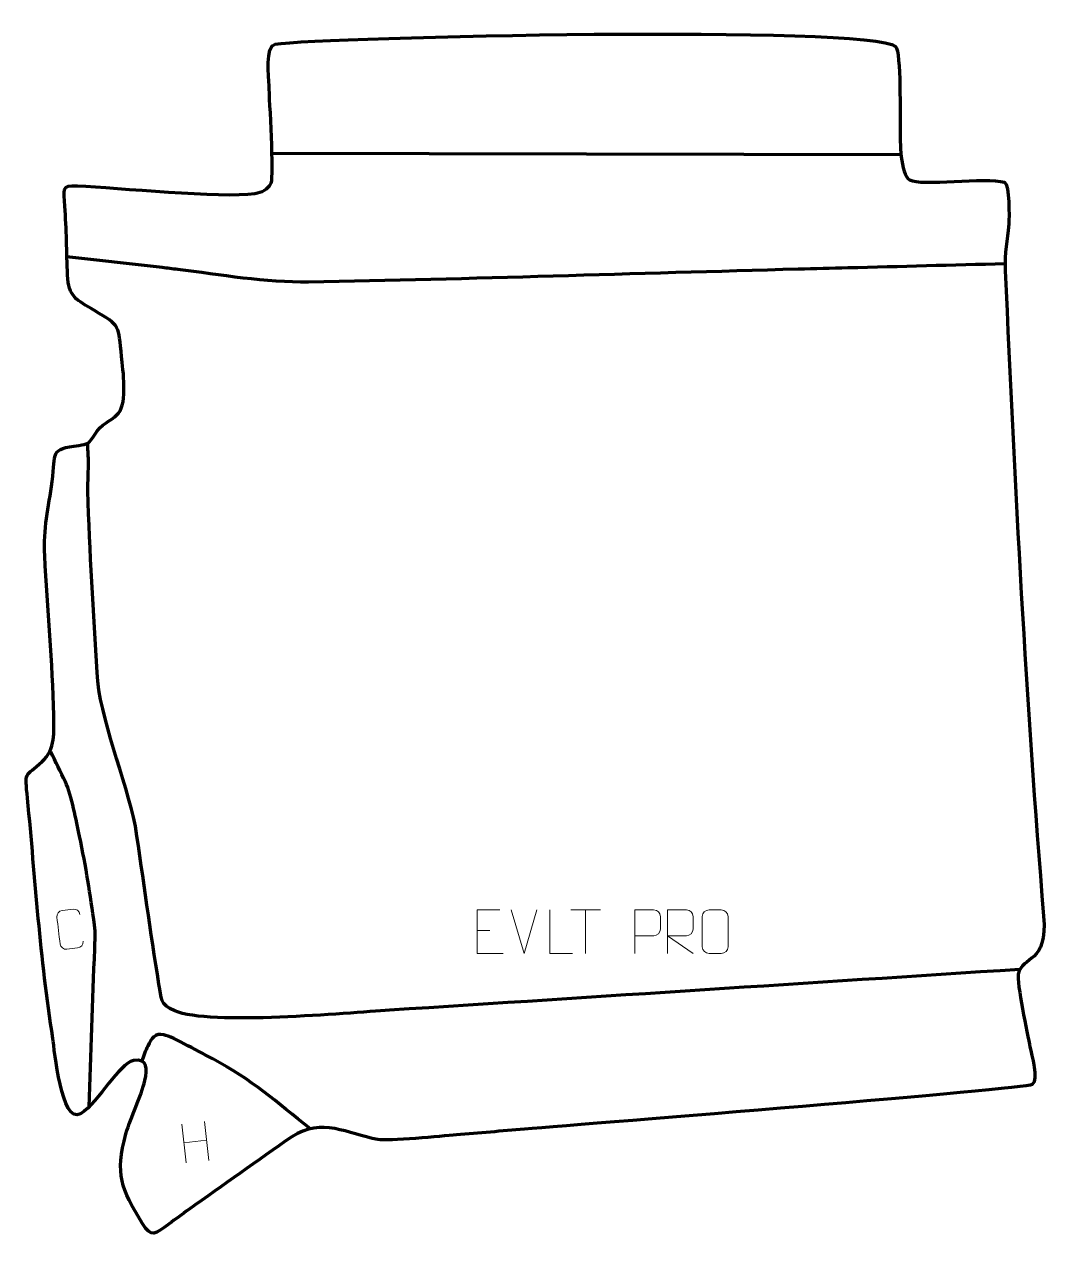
# Model space of a CAD drawing. Header units: millimetres. Extents: x -585 to 1, y 97 to 793.
import ezdxf

# ---------------------------------------------------------------- set-up
doc = ezdxf.new("R2010")
doc.units = ezdxf.units.MM
doc.header["$MEASUREMENT"] = 0
doc.layers.add('layer 1', color=7, linetype='Continuous')
doc.layers.add('layer 2', color=7, linetype='Continuous')

msp = doc.modelspace()

# ---------------------------------------------------------------- linework, layer by layer
at = {"layer": 'layer 1', "color": 142, "lineweight": 158}
msp.add_open_spline([(-82.5438, 717.6883), (-82.5438, 717.6883), (-443.0456, 718.4359), (-443.0456, 718.4359)], degree=3, dxfattribs=at)
for points, knots in [([(-22.9782, 655.2663), (-52.9868, 654.4859), (-82.9954, 653.7056), (-113.0041, 652.9251), (-113.0041, 652.9251), (-122.5067, 652.678), (-132.0095, 652.4309), (-141.5122, 652.1838), (-141.5122, 652.1838), (-234.9657, 649.7469), (-328.6661, 646.4501), (-422.1051, 644.8383), (-422.1051, 644.8383), (-446.3033, 644.4209), (-472.7344, 649.0723), (-496.9983, 652.0363), (-496.9983, 652.0363), (-499.9935, 652.4021), (-502.9887, 652.768), (-505.9839, 653.1339), (-505.9839, 653.1339), (-505.9839, 653.1339), (-507.4815, 653.3168), (-507.4815, 653.3168), (-507.4815, 653.3168), (-507.4815, 653.3168), (-560.4859, 659.3395), (-560.4859, 659.3395)], [0, 0, 0, 0, 0.125, 0.125, 0.125, 0.125, 0.25, 0.25, 0.25, 0.25, 0.375, 0.375, 0.375, 0.375, 0.5, 0.5, 0.5, 0.5, 0.625, 0.625, 0.625, 0.625, 0.75, 0.75, 0.75, 0.75, 1, 1, 1, 1]), ([(-14.4492, 250.9996), (-134.8571, 243.2691), (-255.2688, 235.3235), (-375.6753, 227.6495), (-375.6753, 227.6495), (-399.6335, 226.1225), (-478.4382, 218.7143), (-498.7157, 227.2147), (-498.7157, 227.2147), (-507.1733, 230.7597), (-506.4113, 234.564), (-507.7615, 242.5823), (-507.7615, 242.5823), (-512.7383, 272.7416), (-516.6361, 302.9087), (-521.2535, 333.0833), (-521.2535, 333.0833), (-526.7215, 360.1173), (-541.9262, 395.3862), (-543.2431, 421.0946), (-543.2431, 421.0946), (-545.0385, 455.4647), (-547.6785, 490.6717), (-548.4912, 524.9761), (-548.4912, 524.9761), (-548.6338, 530.9946), (-548.0316, 536.5594), (-548.2051, 542.8312), (-548.2051, 542.8312), (-548.2943, 546.0558), (-548.4535, 549.2847), (-548.6665, 552.5038)], [0, 0, 0, 0, 0.11111111, 0.11111111, 0.11111111, 0.11111111, 0.22222222, 0.22222222, 0.22222222, 0.22222222, 0.33333333, 0.33333333, 0.33333333, 0.33333333, 0.44444444, 0.44444444, 0.44444444, 0.44444444, 0.55555556, 0.55555556, 0.55555556, 0.55555556, 0.66666667, 0.66666667, 0.66666667, 0.66666667, 0.77777778, 0.77777778, 0.77777778, 0.77777778, 1, 1, 1, 1]), ([(-547.8092, 172.3775), (-546.7414, 202.5279), (-545.6735, 232.6784), (-544.6055, 262.8289), (-544.6055, 262.8289), (-544.4386, 267.5453), (-543.9995, 271.7287), (-544.6715, 276.3991), (-544.6715, 276.3991), (-547.2143, 294.1599), (-549.494, 309.7188), (-553.2986, 327.3414), (-553.2986, 327.3414), (-555.2209, 336.2454), (-557.6534, 350.5025), (-561.3917, 358.4491), (-561.3917, 358.4491), (-564.1133, 364.2344), (-566.9917, 369.992), (-569.7816, 375.7505)], [0, 0, 0, 0, 0.16666667, 0.16666667, 0.16666667, 0.16666667, 0.33333333, 0.33333333, 0.33333333, 0.33333333, 0.5, 0.5, 0.5, 0.5, 0.66666667, 0.66666667, 0.66666667, 0.66666667, 1, 1, 1, 1]), ([(-421.0064, 159.6802), (-440.638, 175.1367), (-454.2856, 187.8846), (-476.947, 199.7223), (-476.947, 199.7223), (-482.4547, 202.5995), (-500.1845, 212.5011), (-504.8918, 213.524), (-504.8918, 213.524), (-510.2011, 214.6778), (-511.9976, 211.5682), (-514.196, 207.0667), (-514.196, 207.0667), (-515.5373, 204.3201), (-516.5921, 201.3325), (-517.6205, 198.4522)], [0, 0, 0, 0, 0.2, 0.2, 0.2, 0.2, 0.4, 0.4, 0.4, 0.4, 0.6, 0.6, 0.6, 0.6, 1, 1, 1, 1])]:
    msp.add_open_spline(points, degree=3, knots=knots, dxfattribs=at)
at = {"layer": 'layer 1', "color": 250, "lineweight": 9}
for points, knots in [([(-551.2282, 267.1201), (-551.1109, 265.0387), (-552.4492, 263.548), (-554.3587, 263.3151), (-554.3587, 263.3151), (-556.4333, 263.073), (-558.5078, 262.8306), (-560.5819, 262.5878), (-560.5819, 262.5878), (-562.2835, 262.294), (-564.2338, 263.7654), (-564.4336, 265.5612), (-564.4336, 265.5612), (-565.0331, 270.6944), (-565.633, 275.8272), (-566.2332, 280.9597), (-566.2332, 280.9597), (-566.4517, 282.8622), (-565.0765, 284.5733), (-563.1603, 284.7851), (-563.1603, 284.7851), (-561.0913, 285.0269), (-559.022, 285.2687), (-556.9526, 285.5106), (-556.9526, 285.5106), (-555.2246, 285.7445), (-553.2979, 284.6247), (-553.0208, 282.4589)], [0, 0, 0, 0, 0.125, 0.125, 0.125, 0.125, 0.25, 0.25, 0.25, 0.25, 0.375, 0.375, 0.375, 0.375, 0.5, 0.5, 0.5, 0.5, 0.625, 0.625, 0.625, 0.625, 0.75, 0.75, 0.75, 0.75, 1, 1, 1, 1]), ([(-312.521, 285.1217), (-312.521, 285.1217), (-325.3949, 285.1217), (-325.3949, 285.1217), (-325.3949, 285.1217), (-325.3949, 285.1217), (-325.3949, 260.1681), (-325.3949, 260.1681), (-325.3949, 260.1681), (-325.3949, 260.1681), (-310.5291, 260.1681), (-310.5291, 260.1681)], [0, 0, 0, 0, 0.25, 0.25, 0.25, 0.25, 0.5, 0.5, 0.5, 0.5, 1, 1, 1, 1]), ([(-270.7802, 260.1606), (-270.7802, 260.1606), (-283.7293, 260.1606), (-283.7293, 260.1606), (-283.7293, 260.1606), (-283.7293, 260.1606), (-283.7293, 285.1142), (-283.7293, 285.1142)], [0, 0, 0, 0, 0.33333333, 0.33333333, 0.33333333, 0.33333333, 1, 1, 1, 1]), ([(-235.1205, 260.1605), (-235.1205, 260.1605), (-235.1205, 285.1141), (-235.1205, 285.1141), (-235.1205, 285.1141), (-231.5255, 285.1141), (-227.9302, 285.1141), (-224.3348, 285.1141), (-224.3348, 285.1141), (-222.0096, 285.0762), (-220.4522, 283.5861), (-220.4564, 281.22), (-220.4564, 281.22), (-220.4568, 279.1843), (-220.4568, 276.125), (-220.4564, 274.089), (-220.4564, 274.089), (-220.4629, 272.2136), (-222.2751, 270.2717), (-224.2847, 270.2526), (-224.2847, 270.2526), (-224.2847, 270.2526), (-235.1205, 270.2526), (-235.1205, 270.2526)], [0, 0, 0, 0, 0.14285714, 0.14285714, 0.14285714, 0.14285714, 0.28571429, 0.28571429, 0.28571429, 0.28571429, 0.42857143, 0.42857143, 0.42857143, 0.42857143, 0.57142857, 0.57142857, 0.57142857, 0.57142857, 0.71428571, 0.71428571, 0.71428571, 0.71428571, 1, 1, 1, 1]), ([(-216.3678, 260.1644), (-216.3678, 260.1644), (-216.3678, 285.1179), (-216.3678, 285.1179), (-216.3678, 285.1179), (-212.773, 285.1179), (-209.1775, 285.1179), (-205.5823, 285.1179), (-205.5823, 285.1179), (-203.257, 285.0802), (-201.6997, 283.5902), (-201.7038, 281.2238), (-201.7038, 281.2238), (-201.7042, 279.1883), (-201.7042, 276.1289), (-201.7038, 274.0929), (-201.7038, 274.0929), (-201.7103, 272.2174), (-203.5226, 270.2756), (-205.5321, 270.2565), (-205.5321, 270.2565), (-205.5321, 270.2565), (-216.3678, 270.2565), (-216.3678, 270.2565), (-216.3678, 270.2565), (-216.3678, 270.2565), (-201.7131, 260.1644), (-201.7131, 260.1644)], [0, 0, 0, 0, 0.125, 0.125, 0.125, 0.125, 0.25, 0.25, 0.25, 0.25, 0.375, 0.375, 0.375, 0.375, 0.5, 0.5, 0.5, 0.5, 0.625, 0.625, 0.625, 0.625, 0.75, 0.75, 0.75, 0.75, 1, 1, 1, 1]), ([(-192.5553, 285.1176), (-190.2296, 285.1176), (-187.9035, 285.1176), (-185.5774, 285.1176), (-185.5774, 285.1176), (-183.6308, 285.1532), (-181.6394, 283.6616), (-181.6127, 281.224), (-181.6127, 281.224), (-181.6131, 275.4771), (-181.6131, 269.7298), (-181.6127, 263.9821), (-181.6127, 263.9821), (-181.7525, 261.6587), (-183.4297, 260.1791), (-185.5774, 260.1683), (-185.5774, 260.1683), (-187.9093, 260.1687), (-190.2412, 260.1687), (-192.5727, 260.1683), (-192.5727, 260.1683), (-194.4977, 260.0629), (-196.4698, 261.9474), (-196.4586, 263.9647), (-196.4586, 263.9647), (-196.4583, 269.7348), (-196.4583, 275.5045), (-196.4586, 281.2738), (-196.4586, 281.2738), (-196.4544, 283.4119), (-194.7077, 285.1311), (-192.5553, 285.1176)], [0, 0, 0, 0, 0.11111111, 0.11111111, 0.11111111, 0.11111111, 0.22222222, 0.22222222, 0.22222222, 0.22222222, 0.33333333, 0.33333333, 0.33333333, 0.33333333, 0.44444444, 0.44444444, 0.44444444, 0.44444444, 0.55555556, 0.55555556, 0.55555556, 0.55555556, 0.66666667, 0.66666667, 0.66666667, 0.66666667, 0.77777778, 0.77777778, 0.77777778, 0.77777778, 1, 1, 1, 1])]:
    msp.add_open_spline(points, degree=3, knots=knots, dxfattribs=at)
for points in [[(-298.5503, 260.1607), (-298.5503, 260.1607), (-305.8721, 285.1143), (-305.8721, 285.1143)], [(-291.2284, 285.1143), (-291.2284, 285.1143), (-298.5502, 260.1607), (-298.5502, 260.1607)], [(-271.7698, 285.0907), (-271.7698, 285.0907), (-254.7826, 285.0907), (-254.7826, 285.0907)], [(-263.276, 260.1607), (-263.276, 260.1607), (-263.276, 285.1142), (-263.276, 285.1142)], [(-325.3949, 273.242), (-325.3949, 273.242), (-318.2268, 273.242), (-318.2268, 273.242)], [(-494.7369, 162.3051), (-494.7369, 162.3051), (-492.1608, 140.2625), (-492.1608, 140.2625)], [(-481.7099, 163.8275), (-481.7099, 163.8275), (-479.1155, 141.6283), (-479.1155, 141.6283)], [(-493.4842, 151.7367), (-493.4842, 151.7367), (-480.4745, 153.2571), (-480.4745, 153.2571)]]:
    msp.add_open_spline(points, degree=3, dxfattribs=at)
at = {"layer": 'layer 2', "color": 242, "lineweight": 158}
msp.add_open_spline([(-298.3178, 159.4458), (-257.7053, 162.8839), (-11.1634, 182.341), (-7.4347, 185.0994), (-7.4347, 185.0994), (-3.4865, 188.0201), (-7.8259, 202.0669), (-8.7159, 206.6353), (-8.7159, 206.6353), (-10.0326, 213.4229), (-16.4265, 243.9055), (-15.4223, 248.3593), (-15.4223, 248.3593), (-12.994, 259.1286), (1.4791, 253.8946), (-0.8468, 281.5965), (-0.8468, 281.5965), (-11.173, 404.5846), (-17.289, 528.0184), (-22.8948, 651.3014), (-22.8948, 651.3014), (-23.4018, 662.4579), (-21.4813, 667.8152), (-20.8401, 677.9918), (-20.8401, 677.9918), (-20.5925, 681.9232), (-20.2416, 700.4517), (-23.3562, 702.0613), (-23.3562, 702.0613), (-33.9271, 705.1284), (-71.1872, 699.537), (-77.6286, 703.4299), (-77.6286, 703.4299), (-83.3315, 706.8765), (-82.9179, 725.6629), (-83.1149, 731.8871), (-83.1149, 731.8871), (-83.2359, 738.6623), (-82.5011, 776.9779), (-85.6518, 779.7982), (-85.6518, 779.7982), (-99.8899, 792.5428), (-413.6191, 785.2205), (-441.137, 781.2143), (-441.137, 781.2143), (-446.929, 780.3711), (-444.8852, 762.028), (-444.7129, 757.5208), (-444.7129, 757.5208), (-444.3988, 749.2968), (-441.8504, 705.7329), (-443.4295, 701.5774), (-443.4295, 701.5774), (-445.3322, 697.8228), (-448.8334, 696.221), (-452.8224, 695.6487), (-452.8224, 695.6487), (-472.4386, 692.8347), (-531.3553, 698.9327), (-554.412, 700.0577), (-554.412, 700.0577), (-563.9413, 700.5227), (-562.3159, 697.4514), (-561.674, 688.348), (-561.674, 688.348), (-560.7751, 675.0642), (-560.5896, 662.1453), (-560.2071, 648.8811), (-560.2071, 648.8811), (-559.5368, 636.3277), (-555.1208, 634.7208), (-544.762, 628.5129), (-544.762, 628.5129), (-529.6094, 619.4877), (-531.1269, 620.3058), (-529.1927, 602.1396), (-529.1927, 602.1396), (-528.3558, 594.2801), (-525.7653, 575.9498), (-530.9349, 569.6901), (-530.9349, 569.6901), (-536.7365, 563.3613), (-539.9064, 565.4753), (-545.2995, 556.382), (-545.2995, 556.382), (-547.6865, 552.3573), (-548.8641, 551.8953), (-553.6881, 551.2853), (-553.6881, 551.2853), (-570.5857, 549.0896), (-566.7412, 547.4625), (-568.9748, 530.5685), (-568.9748, 530.5685), (-570.9911, 515.318), (-574.1668, 503.6095), (-573.2567, 487.9589), (-573.2567, 487.9589), (-571.4816, 457.8159), (-568.7261, 426.7532), (-568.064, 396.6643), (-568.064, 396.6643), (-567.8422, 387.4011), (-567.1053, 376.9208), (-574.607, 370.2077), (-574.607, 370.2077), (-584.9429, 360.9583), (-584.6414, 364.8303), (-583.0821, 349.0941), (-583.0821, 349.0941), (-578.5811, 302.5209), (-575.9487, 257.8642), (-568.5633, 211.4215), (-568.5633, 211.4215), (-567.7298, 205.2255), (-563.7812, 162.1823), (-552.6551, 168.2688), (-552.6551, 168.2688), (-541.9267, 175.5329), (-530.7224, 196.9654), (-522.4247, 198.7926), (-522.4247, 198.7926), (-513.9626, 200.0615), (-514.3444, 193.8161), (-515.838, 187.3957), (-515.838, 187.3957), (-517.9846, 178.1676), (-523.7191, 166.7133), (-526.7114, 156.8787), (-526.7114, 156.8787), (-533.0346, 133.4674), (-529.4233, 125.6535), (-517.3538, 105.5432), (-517.3538, 105.5432), (-512.0594, 96.722), (-509.9834, 99.4835), (-501.9953, 105.2275), (-501.9953, 105.2275), (-498.2167, 107.9445), (-494.4778, 110.7219), (-490.7105, 113.456), (-490.7105, 113.456), (-471.0546, 127.2838), (-451.4763, 141.4895), (-431.6796, 155.0778), (-431.6796, 155.0778), (-414.2485, 166.3054), (-399.9572, 156.9081), (-382.4499, 153.5245), (-382.4499, 153.5245), (-376.4499, 152.3649), (-345.6477, 155.5777), (-337.3748, 156.2539), (-337.3748, 156.2539), (-324.3558, 157.3179), (-311.3378, 158.3932), (-298.3178, 159.4458)], degree=3, knots=[0, 0, 0, 0, 0.025, 0.025, 0.025, 0.025, 0.05, 0.05, 0.05, 0.05, 0.075, 0.075, 0.075, 0.075, 0.1, 0.1, 0.1, 0.1, 0.125, 0.125, 0.125, 0.125, 0.15, 0.15, 0.15, 0.15, 0.175, 0.175, 0.175, 0.175, 0.2, 0.2, 0.2, 0.2, 0.225, 0.225, 0.225, 0.225, 0.25, 0.25, 0.25, 0.25, 0.275, 0.275, 0.275, 0.275, 0.3, 0.3, 0.3, 0.3, 0.325, 0.325, 0.325, 0.325, 0.35, 0.35, 0.35, 0.35, 0.375, 0.375, 0.375, 0.375, 0.4, 0.4, 0.4, 0.4, 0.425, 0.425, 0.425, 0.425, 0.45, 0.45, 0.45, 0.45, 0.475, 0.475, 0.475, 0.475, 0.5, 0.5, 0.5, 0.5, 0.525, 0.525, 0.525, 0.525, 0.55, 0.55, 0.55, 0.55, 0.575, 0.575, 0.575, 0.575, 0.6, 0.6, 0.6, 0.6, 0.625, 0.625, 0.625, 0.625, 0.65, 0.65, 0.65, 0.65, 0.675, 0.675, 0.675, 0.675, 0.7, 0.7, 0.7, 0.7, 0.725, 0.725, 0.725, 0.725, 0.75, 0.75, 0.75, 0.75, 0.775, 0.775, 0.775, 0.775, 0.8, 0.8, 0.8, 0.8, 0.825, 0.825, 0.825, 0.825, 0.85, 0.85, 0.85, 0.85, 0.875, 0.875, 0.875, 0.875, 0.9, 0.9, 0.9, 0.9, 0.925, 0.925, 0.925, 0.925, 0.95, 0.95, 0.95, 0.95, 1, 1, 1, 1], dxfattribs=at)

doc.saveas('drawing.dxf')
